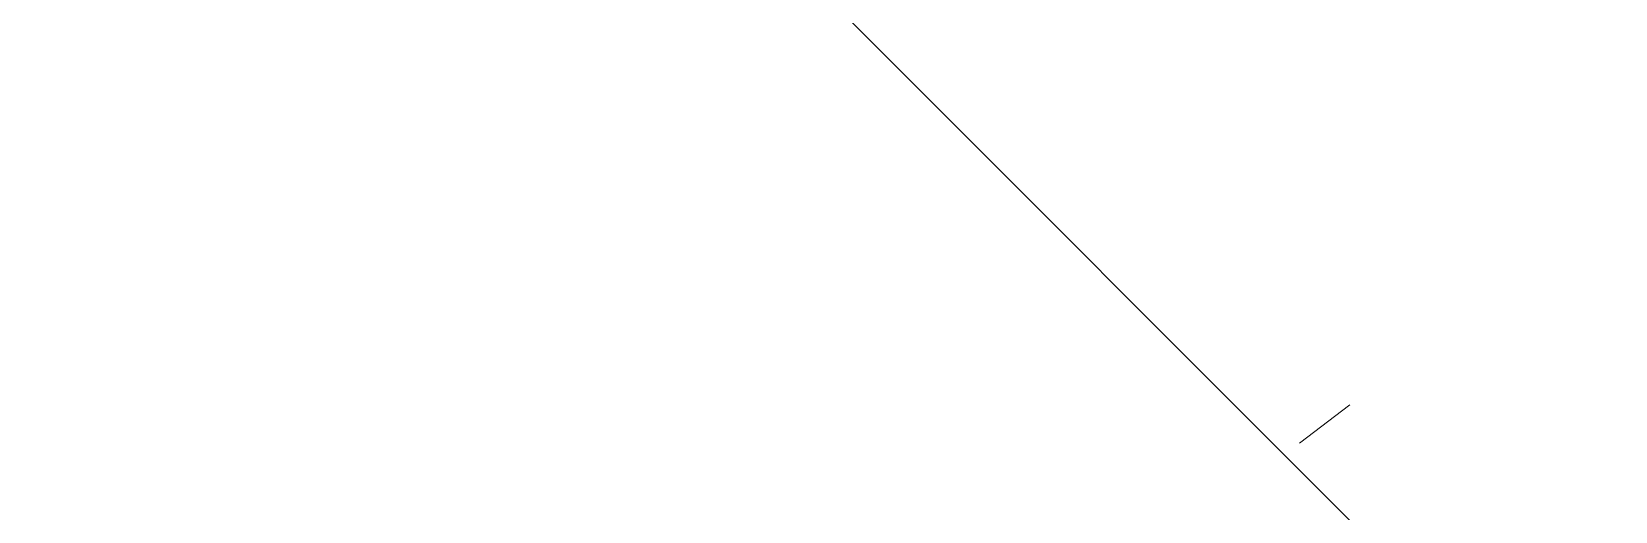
# Model space of a CAD drawing. Header units: millimetres. Extents: x -164500 to 426394, y -23753 to 102118.
# Drawn here: x 149854.3 to 150022.1, y 82963.9 to 83014.7 of the extents above; entities that cross this region are included whole.
import ezdxf

# ---------------------------------------------------------------- set-up
doc = ezdxf.new("R2010")
doc.units = ezdxf.units.MM
doc.layers.add('I-WALL', color=7, linetype='Continuous', lineweight=5)

# ---------------------------------------------------------------- blocks, each defined once
blk = doc.blocks.new('2floor')
at = {"layer": 'I-WALL'}
h = blk.add_hatch(dxfattribs=at)
h.set_pattern_fill('FP_41', color=256, style=0, pattern_type=2)
h.set_pattern_definition([(135, (148772.12, 0), (-150.8683, -150.8683), [213.36, -35.56, 7.112, -35.56]), (135, (148772.12, 150.77), (-150.8683, -150.8683), []), (50, (148772.12, 0), (255.0577, -22.3145), [26.67, -293.37]), (355, (148772.12, 0), (-49.3404, 267.479), [21.336, -234.696]), (100.451, (148793.38, -1.86), (205.7195, 245.1636), [22.666, -249.326]), (46.184, (148772.12, 71.12), (379.511, -58.86), [40.005, -440.055]), (96.636, (148803.75, 66.2), (332.363, 346.399), [33.999, -373.989]), (351.184, (148772.12, 71.12), (332.367, 346.395), [32.004, -352.044]), (21, (148807.68, 53.34), (212.26, -143.171), [26.67, -293.37]), (326, (148807.68, 53.34), (86.522, 257.863), [21.336, -234.696]), (71.451, (148825.37, 41.4), (298.784, 114.69), [22.666, -249.326]), (37.5, (148772.12, 0), (4.3238, 118.3775), [6.706, -225.146, 6.706, -231.546, -235.585]), (37.5, (148772.12, 0), (4.3238, 118.3775), [-470.103, 6.706, -228.879]), (7.5, (148772.12, 0), (93.5476, 140.2533), [6.706, -129.134, 6.706, -219.812, -89.789]), (7.5, (148772.12, 0), (93.5476, 140.2533), [-362.356, 6.706, -83.083]), (327.5, (148692.82, 0), (189.8273, -8.0202), [6.706, -82.194, 6.706, -270.662, -368.046]), (327.5, (148692.82, 0), (189.8273, -8.0202), [-366.268, 6.706, -361.34]), (317.5, (148657.26, 0), (207.381, 35.5976), [6.706, -108.864, 6.706, -177.495, -261.366]), (317.5, (148657.26, 0), (207.381, 35.5976), [-299.771, 6.706, -254.66])])
h.paths.add_polyline_path([(148884.2, 8420), (150022.12, 8420), (150022.12, 8500), (148862.12, 8500), (148862.12, 8420), (148882.12, 8420)])

msp = doc.modelspace()

# ---------------------------------------------------------------- block references
msp.add_blockref('2floor', (0, 74539.358))

doc.saveas('drawing.dxf')
